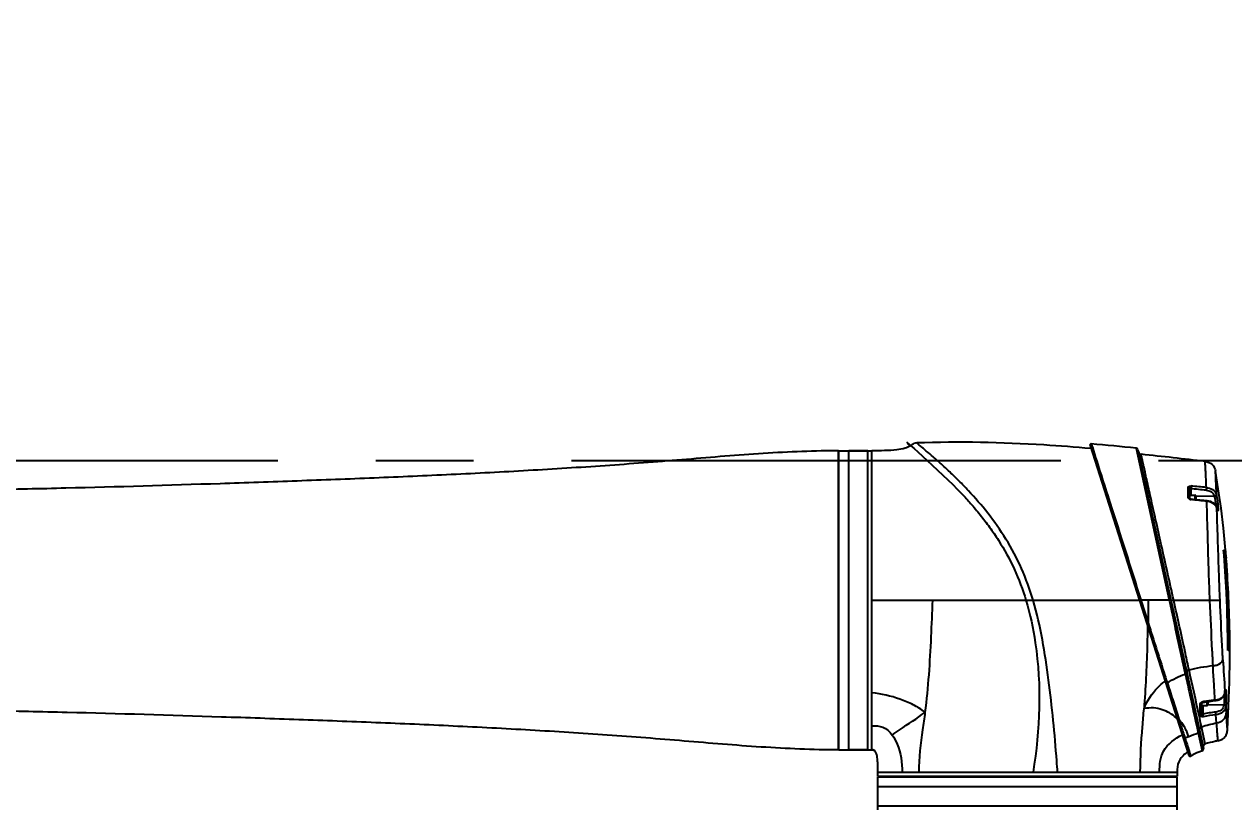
# Model space of a CAD drawing. Header units: millimetres. Extents: x 0 to 1173, y -4 to 841.
# Drawn here: x 549.6 to 610.3, y 306.2 to 345.4 of the extents above; entities that cross this region are included whole.
import ezdxf

# ---------------------------------------------------------------- set-up
doc = ezdxf.new("R2010")
doc.units = ezdxf.units.MM
doc.header["$LTSCALE"] = 65.395
doc.linetypes.add('CENTER', pattern=[0.6, 0.375, -0.075, 0.075, -0.075])
doc.layers.get('0').update_dxf_attribs({"linetype": 'CONTINUOUS'})
for name, color, linetype in [('ALL_DRFT_GEOM', 7, 'CONTINUOUS'), ('DRAFT_DIMS', 7, 'CONTINUOUS'), ('J800_DH_BL3', 7, 'CONTINUOUS'), ('J800_DH_BL6', 7, 'CONTINUOUS'), ('J_900_EXP_DH_BL10', 7, 'CONTINUOUS'), ('TM25S_ARM2_640_BL5', 7, 'CONTINUOUS')]:
    doc.layers.add(name, color=color, linetype=linetype)
doc.styles.get("Standard").update_dxf_attribs({"font": 'txt', "width": 0.8})
doc.dimstyles.new('DIMSTYLE_13', dxfattribs={"dimtxt": 6, "dimasz": 9, "dimexe": 0.5, "dimexo": 0, "dimtad": 1, "dimlfac": 10, "dimzin": 0, "dimdsep": 46, "dimtxsty": 'Standard', "dimblk": '_FILLED', "dimblk1": '_FILLED', "dimblk2": '_FILLED', "dimcen": 0.09, "dimadec": 0, "dimazin": 0, "dimtp": 0.01, "dimtm": 0.01, "dimtfac": 1, "dimtofl": 0, "dimtmove": 0, "dimatfit": 2, "dimldrblk": '_FILLED', "dimfxl": 0, "dimtolj": 1, "dimtzin": 0, "dimarcsym": 0})

# ---------------------------------------------------------------- blocks, each defined once
blk = doc.blocks.new('_FILLED')
at = {"color": 0, "linetype": 'ByBlock'}
blk.add_solid([(0, 0), (-1, 0.1667), (-1, -0.1667)], dxfattribs=at)
blk = doc.blocks.new('*D26')
at = {"layer": 'DRAFT_DIMS', "color": 2, "linetype": 'Continuous'}
blk.add_line((811.266, 192.648), (901.481, 91.138), dxfattribs=at)
at = {"layer": 'DRAFT_DIMS', "color": 2, "linetype": 'Continuous', "xscale": 9, "yscale": 9, "zscale": 9, "rotation": 131.6285086141}
blk.add_blockref('_FILLED', (811.266, 192.648), dxfattribs=at)
blk = doc.blocks.new('*D27')
at = {"layer": 'DRAFT_DIMS', "color": 2, "linetype": 'Continuous'}
blk.add_line((838.312, 198.054), (922.827, 124.081), dxfattribs=at)
at = {"layer": 'DRAFT_DIMS', "color": 2, "linetype": 'Continuous', "xscale": 9, "yscale": 9, "zscale": 9, "rotation": 138.8055039943}
blk.add_blockref('_FILLED', (838.312, 198.054), dxfattribs=at)
blk = doc.blocks.new('J800_DH_BL3', base_point=(619.2996, 358.4824))
at = {"layer": 'J800_DH_BL3', "color": 7, "linetype": 'Continuous'}
for p, q in [((592.4209, 306.0593), (592.4209, 307.7193)), ((592.4209, 307.7193), (607.4209, 307.7193)), ((592.6209, 307.7193), (592.6209, 307.7393)), ((607.2209, 307.7193), (607.2209, 307.7393)), ((607.4209, 306.0593), (607.4209, 307.7193)), ((592.4209, 307.2193), (607.4209, 307.2193)), ((592.4209, 306.2593), (607.4209, 306.2593))]:
    blk.add_line(p, q, dxfattribs=at)
at = {"layer": 'J800_DH_BL3', "color": 6, "linetype": 'Continuous'}
for p, q in [((592.4209, 306.2593), (592.4209, 307.2193)), ((607.4209, 306.2593), (607.4209, 307.2193))]:
    blk.add_line(p, q, dxfattribs=at)
blk = doc.blocks.new('TM25S_ARM2_640_BL5', base_point=(646.6598, 431.1828))
at = {"layer": 'TM25S_ARM2_640_BL5', "color": 7, "linetype": 'Continuous'}
for p, q in [((590.3009, 324.0577), (590.3009, 324.0583)), ((590.3009, 324.0577), (590.3165, 324.0578)), ((590.4409, 324.0586), (590.4254, 324.0585)), ((590.4409, 309.0593), (590.4409, 324.0586))]:
    blk.add_line(p, q, dxfattribs=at)
blk.add_arc((590.7027, 274.1116), 49.9477, 90.318076, 90.442986, dxfattribs=at)
for points, knots in [([(590.3009, 324.0583), (589.0097, 324.048), (586.4345, 323.9278), (583.2279, 323.6551), (580.6666, 323.4455), (578.1021, 323.2577), (574.8914, 323.0547), (571.0335, 322.8538), (567.1719, 322.685), (563.309, 322.5387), (558.16, 322.3585), (553.0116, 322.2037), (547.8633, 322.0922), (544.0017, 322.0338), (540.1389, 322.0061), (536.2752, 322.0087), (532.412, 322.0794), (529.8388, 322.2056), (528.5544, 322.2962)], [0, 0, 0, 0, 0.0626767, 0.1250449, 0.1562168, 0.1874105, 0.2498587, 0.3123706, 0.3749199, 0.4374762, 0.5000097, 0.6250037, 0.6874834, 0.7499658, 0.8124632, 0.8749844, 0.937501, 1, 1, 1, 1]), ([(590.4409, 309.0593), (589.1464, 309.0661), (586.5646, 309.1813), (583.3501, 309.4528), (580.7832, 309.664), (578.2131, 309.8534), (574.9953, 310.058), (571.1289, 310.2602), (567.2587, 310.4301), (563.3871, 310.577), (558.2265, 310.7579), (553.0665, 310.9134), (547.9066, 311.0256), (544.0364, 311.0844), (540.1649, 311.1124), (536.2926, 311.11), (532.4207, 311.0395), (529.8417, 310.9131), (528.5544, 310.8223)], [0, 0, 0, 0, 0.0626948, 0.1250661, 0.1562364, 0.1874282, 0.2498732, 0.3123826, 0.3749302, 0.4374856, 0.5000185, 0.6250108, 0.6874894, 0.7499705, 0.8124666, 0.8749866, 0.9375021, 1, 1, 1, 1])]:
    blk.add_open_spline(points, degree=3, knots=knots, dxfattribs=at)
blk = doc.blocks.new('J800_DH_BL6', base_point=(659.6919, 365.2011))
at = {"layer": 'J800_DH_BL6', "color": 7, "linetype": 'Continuous'}
for p, q in [((590.4609, 323.8593), (590.4409, 323.8593)), ((590.4609, 309.0593), (590.4609, 324.0593)), ((590.4609, 324.0593), (592.1209, 324.0593)), ((590.9609, 309.0593), (590.9609, 324.0593)), ((591.9209, 309.0593), (591.9209, 324.0593)), ((592.1209, 309.0593), (592.1209, 324.0593)), ((603.0485, 324.3223), (608.0061, 308.7882)), ((603.0978, 324.1681), (603.0837, 324.1693)), ((605.3648, 324.1862), (607.015, 316.5639)), ((605.4523, 324.1082), (608.7369, 309.1308)), ((607.9649, 321.7214), (607.9648, 322.2209)), ((608.0516, 321.6582), (608.0516, 322.1399)), ((608.1003, 322.153), (608.1003, 321.8343)), ((608.0516, 321.6556), (608.0493, 321.6582)), ((608.0516, 321.8343), (608.3016, 321.8343)), ((608.0798, 321.6391), (608.0724, 321.6421)), ((608.3521, 321.6049), (608.1088, 321.6323)), ((608.3016, 321.8343), (608.3016, 321.6106)), ((608.3516, 321.7875), (609.2785, 321.8011)), ((608.3516, 321.7843), (608.3516, 321.6049)), ((608.5526, 321.5819), (608.3521, 321.6049)), ((608.7547, 321.5585), (608.5526, 321.5819)), ((608.8992, 321.5416), (608.7547, 321.5585)), ((608.9018, 321.5154), (608.8962, 321.516)), ((608.9442, 321.5361), (608.8992, 321.5416)), ((608.945, 321.51), (608.9018, 321.5154)), ((609.3938, 321.2226), (609.3817, 321.2558)), ((609.3996, 321.2026), (609.3938, 321.2226)), ((609.4022, 321.1928), (609.4, 321.2013)), ((609.4049, 321.1817), (609.4022, 321.1928)), ((609.4097, 321.1575), (609.4026, 321.1867)), ((609.411, 321.1568), (609.4082, 321.1681)), ((609.4119, 321.0847), (609.4097, 321.1574)), ((609.7455, 319.0773), (609.8012, 319.0773)), ((609.8351, 319.0773), (609.8431, 319.0773)), ((609.8666, 318.7233), (609.8662, 318.7285)), ((609.8716, 318.7236), (609.8752, 318.6771)), ((592.1209, 316.5593), (605.526, 316.5593)), ((605.5958, 316.5821), (605.6014, 316.564)), ((605.6014, 316.564), (605.9801, 315.3751)), ((605.9852, 316.564), (605.6014, 316.564)), ((607.015, 316.5639), (605.9852, 316.564)), ((607.0382, 316.569), (607.015, 316.5639)), ((607.015, 316.5639), (607.0268, 316.5096)), ((609.0573, 316.5586), (607.2449, 316.5583)), ((609.9453, 316.9445), (609.8852, 316.9445)), ((609.8899, 316.9135), (609.8884, 316.9447)), ((609.9845, 316.9321), (609.9557, 316.9321)), ((609.9563, 316.9331), (609.9559, 316.9449)), ((605.9801, 315.3751), (605.9827, 315.3668)), ((610.0351, 314.0412), (609.9713, 314.0412)), ((609.812, 311.9475), (609.8065, 312.0342)), ((609.8101, 311.9262), (609.8116, 311.9375)), ((609.8104, 311.9358), (609.8101, 311.9262)), ((609.8104, 311.9358), (609.812, 311.9475)), ((609.8116, 311.9375), (609.8146, 311.9594)), ((609.812, 311.9475), (609.8116, 311.9375)), ((609.8146, 311.9594), (609.8163, 311.9706)), ((609.8163, 311.9706), (609.8179, 311.981)), ((609.8278, 312.0298), (609.8297, 312.0363)), ((605.7555, 311.1292), (605.7552, 311.1257)), ((608.6516, 310.8696), (608.6516, 311.4118)), ((608.6516, 311.2843), (608.9016, 311.2843)), ((608.7003, 311.2843), (608.7003, 310.861)), ((608.9016, 311.4738), (608.9016, 311.2843)), ((608.9516, 311.4812), (608.9516, 311.3343)), ((608.9516, 311.331), (609.757, 311.3192)), ((609.1978, 311.5162), (609.3097, 311.5313)), ((609.3058, 311.5599), (609.3124, 311.5608)), ((609.3097, 311.5313), (609.3581, 311.5381)), ((609.758, 311.3288), (609.757, 311.3192)), ((609.8551, 311.2711), (609.854, 311.2591)), ((609.3921, 310.4177), (609.3629, 310.8251)), ((608.4727, 309.9148), (608.6724, 309.015)), ((608.8283, 309.3602), (608.6397, 310.2254)), ((590.4609, 309.2593), (590.4409, 309.2593)), ((592.1209, 309.0593), (592.1433, 309.0591)), ((592.1433, 309.0591), (592.1209, 309.0593)), ((592.2231, 309.0429), (592.2297, 309.0396)), ((607.9675, 309.16), (607.9732, 309.1423)), ((608.0056, 309.0425), (608.0275, 308.9753)), ((592.4209, 307.7393), (592.4209, 307.9393)), ((592.4209, 307.9393), (607.4209, 307.9393)), ((592.4209, 307.7393), (607.4209, 307.7393)), ((607.4209, 307.9393), (607.4209, 307.7393))]:
    blk.add_line(p, q, dxfattribs=at)
at = {"layer": 'J800_DH_BL6', "color": 6, "linetype": 'Continuous'}
for p, q in [((591.9209, 324.0593), (590.9609, 324.0593)), ((591.9209, 309.0593), (590.9609, 309.0593))]:
    blk.add_line(p, q, dxfattribs=at)
at = {"layer": 'J800_DH_BL6', "color": 7, "linetype": 'Continuous'}
for points in [[(609.8431, 319.0773), (609.7354, 320.1777), (609.6164, 321.1729), (609.48, 322.1405), (609.3361, 323.0265)], [(608.0724, 321.6421), (608.0658, 321.6454), (608.0602, 321.6487), (608.0558, 321.6519), (608.0524, 321.6547), (608.0516, 321.6556)], [(608.1088, 321.6323), (608.105, 321.6328), (608.0962, 321.6344), (608.0878, 321.6365), (608.0798, 321.6391)], [(609.3817, 321.2558), (609.3657, 321.2889), (609.3457, 321.321), (609.3222, 321.3514), (609.2956, 321.3798), (609.2659, 321.4063), (609.2335, 321.4308), (609.1986, 321.4532), (609.1613, 321.4734), (609.1217, 321.4913), (609.0802, 321.5064), (609.037, 321.5189), (608.9915, 321.5287), (608.9442, 321.5361)], [(609.4331, 321.0843), (609.4332, 321.0841), (609.4331, 321.0843), (609.4325, 321.0857), (609.4314, 321.0884), (609.4299, 321.0921), (609.4282, 321.0969), (609.4262, 321.1028), (609.424, 321.1097), (609.4217, 321.1174), (609.4191, 321.1261), (609.4165, 321.1356), (609.4138, 321.1458), (609.411, 321.1568)], [(610.052, 313.6353), (610.0489, 314.7912), (610.0254, 315.9217), (610.0095, 316.3911)], [(609.9395, 310.0766), (609.9959, 311.2481), (610.0345, 312.4544), (610.052, 313.6353)], [(609.3581, 311.5381), (609.4097, 311.5472), (609.4597, 311.5593), (609.5074, 311.5749), (609.5527, 311.5938), (609.5956, 311.6162), (609.6354, 311.6415), (609.6716, 311.6694), (609.7041, 311.6997), (609.7327, 311.7322), (609.7568, 311.7663), (609.7763, 311.8018), (609.791, 311.8381), (609.8009, 311.873)], [(609.8009, 311.873), (609.8071, 311.9053), (609.8099, 311.925)], [(609.8179, 311.981), (609.8195, 311.9906), (609.8211, 311.9993), (609.8226, 312.0071), (609.8241, 312.0141), (609.8254, 312.0202), (609.8266, 312.0254), (609.8278, 312.0298)], [(608.651, 311.4118), (608.6508, 311.4113), (608.6514, 311.4124)], [(608.6514, 311.4124), (608.653, 311.4147), (608.6557, 311.4179), (608.6597, 311.4217), (608.6649, 311.4259), (608.6714, 311.4303), (608.6791, 311.4345), (608.6878, 311.4383)], [(608.6878, 311.4383), (608.6971, 311.4416), (608.7068, 311.4441), (608.7131, 311.4452)], [(608.7131, 311.4452), (608.8037, 311.4592), (608.8802, 311.4707), (608.9578, 311.4821), (609.0366, 311.4935), (609.1166, 311.5049), (609.1978, 311.5162)], [(607.9916, 309.7277), (607.9925, 309.7279), (607.9933, 309.7281), (607.9941, 309.7283), (607.9948, 309.7286), (607.9955, 309.7289), (607.9962, 309.7293), (607.9969, 309.7298), (607.9975, 309.7303), (607.9981, 309.7309)], [(590.4609, 309.0593), (592.1239, 309.0593), (592.1348, 309.0592), (592.1458, 309.059), (592.1569, 309.0585), (592.1681, 309.0577), (592.1795, 309.0562), (592.191, 309.0541), (592.2023, 309.0511), (592.2135, 309.0472), (592.2244, 309.0424), (592.2297, 309.0396)]]:
    blk.add_lwpolyline(points, dxfattribs=at)
for centre, radius, start, end in [((603.1057, 324.3406), 0.0601, 85.060796, 197.700001), ((590.557, 180.3608), 144.5857, 84.121716, 85.018933), ((605.3546, 324.0867), 0.1, 12.369152, 84.135267), ((605.6233, 324.0288), 0.15, 192.369152, 264.044843), ((580.7127, 87.2927), 237.8931, 83.21565, 83.993109), ((592.5823, 160.5247), 162.3715, 84.243637, 84.515805), ((592.763, 162.3958), 160.6301, 84.241801, 84.517114), ((608.1151, 321.7842), 0.1745, 234.606036, 239.079845), ((607.9968, 321.6466), 0.0548, 0.061297, 9.509988), ((608.1338, 321.8216), 0.2164, 247.673665, 255.500357), ((608.1366, 321.8314), 0.2265, 255.444355, 263.557491), ((590.8186, 167.7976), 154.7778, 83.292712, 83.585233), ((608.3016, 321.7843), 0.05, 0, 90), ((609.0232, 321.0915), 0.3911, 14.671528, 19.02384), ((609.3534, 321.1886), 0.0482, 2.428262, 15.332622), ((608.7471, 321.0187), 0.6767, 14.375894, 14.720202), ((609.353, 321.1542), 0.0568, 3.174987, 14.180838), ((555.5751, 314.3759), 54.374, 2.707806, 4.960206), ((557.8835, 314.5254), 52.1168, 4.616859, 5.010685), ((563.2653, 314.7476), 46.7706, 4.882608, 5.311661), ((561.211, 314.9069), 48.8101, 4.484848, 4.901425), ((555.0978, 314.3132), 54.9106, 2.746735, 4.603587), ((561.0637, 314.4863), 48.9819, 2.862107, 4.961871), ((562.9479, 315.355), 47.0349, 1.937103, 4.106066), ((559.9484, 314.8099), 50.0764, 3.676253, 4.429171), ((448.8045, 316.3136), 157.181, 359.654917, 0.091276), ((1829.4461, 582.2716), 1250.975, 192.2656075, 192.436506), ((613.972, 285.9284), 31.3599, 102.386866, 102.511061), ((548.9095, 314.0726), 61.0465, 359.971562, 2.667299), ((558.1612, 315.3029), 51.8101, 358.605784, 1.815765), ((558.5391, 315.2207), 51.4457, 358.686325, 1.90757), ((558.0067, 314.615), 52.0294, 1.956113, 2.552421), ((555.0263, 314.5307), 55.0109, 359.49019, 1.937924), ((552.7211, 314.5327), 57.2561, 359.508151, 359.834531), ((1096.139, 342.5088), 487.2863, 183.404843, 183.585575), ((608.5707, 310.0743), 2.9989, 126.282676, 127.047689), ((608.5714, 310.0733), 3.0001, 125.744742, 126.2827), ((622.3943, 317.5851), 16.3095, 198.36454, 198.488401), ((609.1352, 312.0237), 0.6809, 351.776976, 352.580107), ((611.4639, 311.7308), 1.6661, 171.502592, 172.526631), ((611.0101, 311.7988), 1.2073, 170.259984, 171.511616), ((608.7395, 311.2842), 0.1911, 119.972115, 124.481567), ((608.744, 311.2765), 0.2, 117.554, 119.990697), ((608.6032, 311.4171), 0.0484, 353.642261, 359.975708), ((608.7483, 311.2679), 0.2096, 107.147779, 117.507447), ((608.7506, 311.2613), 0.2166, 103.079389, 107.20233), ((608.7501, 311.2634), 0.2144, 101.429841, 103.078153), ((608.7493, 311.2673), 0.2105, 98.807781, 101.433981), ((612.4904, 287.102), 24.6636, 98.653996, 98.800333), ((613.1108, 282.9905), 28.8217, 97.713512, 98.643431), ((608.9016, 311.3343), 0.05, 270, 360), ((613.075, 283.2975), 28.5127, 97.5964, 97.724998), ((717.6693, 318.1481), 108.0334, 183.649703, 183.846499), ((606.1612, 309.3298), 1.8073, 45.820744, 48.214767), ((602.693, 309.1477), 5.0277, 16.459832, 17.020642), ((611.5253, 294.5971), 16.5074, 97.578903, 99.853712), ((611.5473, 294.2582), 16.7104, 97.510359, 99.740854), ((605.9706, 309.1703), 2.0891, 24.236777, 27.212278), ((605.6546, 309.0306), 2.4346, 21.628124, 24.181882), ((611.27, 310.8734), 3.67, 197.907786, 198.679263), ((610.223, 310.5187), 2.5646, 198.664559, 199.958081), ((609.6979, 305.8898), 4.2005, 113.968771, 116.670346), ((608.8716, 309.2165), 0.15, 106.791532, 192.369152), ((592.1415, 308.7853), 0.2737, 85.152352, 85.840105), ((592.1525, 308.8793), 0.179, 79.469467, 80.550277), ((592.1608, 308.9145), 0.1428, 65.703008, 72.601463), ((592.1617, 308.9167), 0.1404, 64.068237, 65.68163), ((592.1616, 308.9165), 0.1407, 61.057855, 64.066795), ((608.9359, 307.3528), 1.8774, 121.551758, 123.743016), ((647.9465, 322.0538), 42.0068, 197.900655, 198.043725), ((608.0665, 308.8075), 0.0634, 197.7, 301.815159), ((585.9314, 301.7633), 23.2433, 17.927323, 18.076552), ((608.6392, 309.1093), 0.1, 289.38417, 12.369152), ((527.3784, 303.0024), 74.2084, 3.814526, 4.255714)]:
    blk.add_arc(centre, radius, start, end, dxfattribs=at)
for points, knots in [([(594.044, 324.2988), (593.2178, 325.1077), (596.1224, 322.4809), (597.0609, 321.4231), (597.5603, 320.8357), (598.0215, 320.2284), (598.6243, 319.3411), (599.2868, 318.1363), (599.6757, 317.0951), (599.8366, 316.5593)], [0, 0, 0, 0, 0.3535293, 0.4261372, 0.5019427, 0.5805624, 0.661597, 0.8289539, 1, 1, 1, 1]), ([(594.3614, 324.4463), (594.3154, 324.4445), (594.1934, 324.4256), (594.1048, 324.3389), (594.044, 324.2988)], [0, 0, 0, 0, 0.3875385, 1, 1, 1, 1]), ([(600.1966, 316.5593), (600.0369, 317.1042), (599.6527, 318.1644), (598.8726, 319.6278), (597.9628, 320.921), (597.1423, 321.8671), (596.4911, 322.5386), (596.0317, 322.9853), (595.5993, 323.3855), (595.2068, 323.7336), (594.91, 323.9868), (594.708, 324.1567), (594.5856, 324.2575), (594.4968, 324.3343), (594.4146, 324.3962), (594.3985, 324.422), (594.3557, 324.4461), (594.3614, 324.4463)], [0, 0, 0, 0, 0.1708727, 0.3381166, 0.4975815, 0.6457206, 0.7145086, 0.7790454, 0.8385366, 0.8917956, 0.9369708, 0.9557534, 0.9715295, 0.9839961, 0.992936, 0.9982568, 1, 1, 1, 1]), ([(603.0837, 324.1693), (602.3038, 324.2368), (599.4028, 324.4601), (596.4869, 324.5276), (594.3614, 324.4463)], [0, 0, 0, 0, 0.269026, 1, 1, 1, 1]), ([(603.1109, 324.4005), (603.096, 324.4017), (603.1363, 324.3448), (603.1402, 324.3017), (603.1581, 324.2546), (603.1659, 324.2296)], [0, 0, 0, 0, 0.2493029, 0.563167, 1, 1, 1, 1]), ([(594.0441, 324.2988), (593.9636, 324.2457), (593.7389, 324.1623), (593.0962, 324.052), (592.5372, 324.0593), (592.1209, 324.0593)], [0, 0, 0, 0, 0.1479576, 0.3611435, 1, 1, 1, 1]), ([(603.1659, 324.2296), (603.4547, 323.3041), (604.2724, 320.7573), (605.0827, 318.2083), (605.5958, 316.5821)], [0, 0, 0, 0, 0.3624848, 1, 1, 1, 1]), ([(607.2449, 316.5583), (607.0386, 317.4869), (606.7359, 318.8348), (606.3508, 320.5492), (606.1069, 321.6374), (605.9302, 322.43), (605.8115, 322.9608), (605.7427, 323.2741), (605.6849, 323.5234), (605.6494, 323.708), (605.6159, 323.8154), (605.6143, 323.8686), (605.6077, 323.8796)], [0, 0, 0, 0, 0.3803792, 0.5524517, 0.7026249, 0.8263443, 0.877197, 0.9201303, 0.9545642, 0.9796874, 0.9949027, 1, 1, 1, 1]), ([(608.8792, 322.2154), (608.8728, 322.3949), (608.8633, 322.6482), (608.8489, 322.9643), (608.8399, 323.1508), (608.8299, 323.3024), (608.826, 323.4008), (608.8179, 323.4652), (608.8224, 323.4893), (608.8076, 323.521), (608.8155, 323.52)], [0, 0, 0, 0, 0.4125283, 0.5823938, 0.7262639, 0.8423347, 0.9282854, 0.9591987, 0.9816608, 1, 1, 1, 1]), ([(608.8156, 323.52), (608.9423, 323.505), (609.2074, 323.412), (609.3144, 323.1522), (609.3361, 323.0265)], [0, 0, 0, 0, 0.4998831, 1, 1, 1, 1]), ([(609.3887, 321.8068), (609.3831, 321.975), (609.3747, 322.2502), (609.3506, 322.6949), (609.353, 322.8095), (609.3312, 323.0548), (609.3361, 323.0265)], [0, 0, 0, 0, 0.4134732, 0.7279496, 0.9292457, 1, 1, 1, 1]), ([(607.9648, 322.2209), (607.9648, 322.232), (607.9884, 322.2902), (608.0643, 322.2955), (608.1109, 322.291)], [0, 0, 0, 0, 0.1919715, 1, 1, 1, 1]), ([(608.0516, 322.1399), (608.0516, 322.1468), (608.0656, 322.1644), (608.0858, 322.1559), (608.094, 322.1497)], [0, 0, 0, 0, 0.404023, 1, 1, 1, 1]), ([(608.1109, 322.291), (608.1113, 322.2818), (608.1106, 322.2356), (608.1062, 322.1895), (608.1003, 322.153)], [0, 0, 0, 0, 0.1988992, 1, 1, 1, 1]), ([(608.8791, 322.2154), (608.8795, 322.2062), (608.8786, 322.16), (608.874, 322.1139), (608.8679, 322.0774)], [0, 0, 0, 0, 0.1988896, 1, 1, 1, 1]), ([(608.8679, 322.0774), (608.9589, 322.0683), (609.1365, 322.0301), (609.256, 321.8797), (609.2785, 321.8011)], [0, 0, 0, 0, 0.5279214, 1, 1, 1, 1]), ([(608.8791, 322.2154), (608.989, 322.2043), (609.2028, 322.1539), (609.3459, 321.9723), (609.3732, 321.8772)], [0, 0, 0, 0, 0.5276386, 1, 1, 1, 1]), ([(608.0516, 321.6215), (608.0471, 321.6234), (608.0382, 321.6274), (608.0296, 321.6321), (608.0254, 321.6346)], [0, 0, 0, 0, 0.5059078, 1, 1, 1, 1]), ([(608.1112, 321.6063), (608.1113, 321.6126), (608.1102, 321.619), (608.1113, 321.632), (608.1088, 321.6323)], [0, 0, 0, 0, 0.7189647, 1, 1, 1, 1]), ([(608.9017, 321.5154), (608.9019, 321.5217), (608.9009, 321.5282), (608.9017, 321.5413), (608.8992, 321.5416)], [0, 0, 0, 0, 0.7172367, 1, 1, 1, 1]), ([(609.0574, 316.5587), (609.0382, 317.0207), (608.9779, 318.6727), (608.9381, 320.3253), (608.9021, 321.5153)], [0, 0, 0, 0, 0.2797643, 1, 1, 1, 1]), ([(609.3684, 321.2737), (609.3502, 321.3057), (609.2427, 321.4347), (609.072, 321.4931), (608.945, 321.51)], [0, 0, 0, 0, 0.2235041, 1, 1, 1, 1]), ([(609.3732, 321.8772), (609.3735, 321.8693), (609.3577, 321.8276), (609.3121, 321.8082), (609.2785, 321.8011)], [0, 0, 0, 0, 0.1870297, 1, 1, 1, 1]), ([(609.3887, 321.8067), (609.3887, 321.8003), (609.368, 321.764), (609.3248, 321.7537), (609.2927, 321.7486)], [0, 0, 0, 0, 0.1633228, 1, 1, 1, 1]), ([(609.2927, 321.7486), (609.319, 321.6312), (609.3459, 321.4774), (609.3634, 321.3225), (609.3665, 321.2871)], [0, 0, 0, 0, 0.7719598, 1, 1, 1, 1]), ([(609.3887, 321.8068), (609.3988, 321.7515), (609.4331, 321.5395), (609.4604, 321.3258), (609.4667, 321.1673)], [0, 0, 0, 0, 0.2617044, 1, 1, 1, 1]), ([(609.5647, 316.5758), (609.5477, 316.9948), (609.4881, 318.4975), (609.4443, 320.0007), (609.4119, 321.0847)], [0, 0, 0, 0, 0.2788632, 1, 1, 1, 1]), ([(609.4675, 321.0946), (609.4669, 321.0753), (609.4607, 321.0029), (609.4345, 321.07), (609.4287, 321.0882)], [0, 0, 0, 0, 0.504371, 1, 1, 1, 1]), ([(595.1495, 316.5593), (595.1262, 315.9482), (595.0554, 314.0734), (594.9335, 312.1981), (594.7755, 310.943)], [0, 0, 0, 0, 0.325886, 1, 1, 1, 1]), ([(599.8366, 316.5593), (600.0449, 315.8652), (600.6557, 313.0307), (600.5471, 310.0763), (600.1935, 307.9393)], [0, 0, 0, 0, 0.2506838, 1, 1, 1, 1]), ([(601.3822, 308.5093), (601.2811, 309.8642), (601.0119, 312.5634), (600.5779, 315.2576), (600.1966, 316.5593)], [0, 0, 0, 0, 0.5004147, 1, 1, 1, 1]), ([(605.6014, 316.564), (605.5851, 316.5588), (605.5674, 316.562), (605.5338, 316.535), (605.5315, 316.5419)], [0, 0, 0, 0, 0.7023847, 1, 1, 1, 1]), ([(607.1025, 316.5833), (607.1038, 316.5774), (607.0657, 316.5831), (607.0538, 316.5724), (607.0382, 316.569)], [0, 0, 0, 0, 0.2733941, 1, 1, 1, 1]), ([(607.1785, 316.5436), (607.1629, 316.5402), (607.151, 316.5296), (607.1131, 316.5349), (607.1144, 316.5291)], [0, 0, 0, 0, 0.7281755, 1, 1, 1, 1]), ([(608.0129, 313.0736), (607.9532, 313.3447), (607.6984, 314.5065), (607.4427, 315.6682), (607.2449, 316.5583)], [0, 0, 0, 0, 0.2333891, 1, 1, 1, 1]), ([(609.0573, 316.5586), (609.1177, 316.561), (609.2868, 316.5668), (609.4559, 316.5768), (609.5647, 316.5758)], [0, 0, 0, 0, 0.357265, 1, 1, 1, 1]), ([(609.2164, 313.2851), (609.2036, 313.5408), (609.1487, 314.6319), (609.0921, 315.7229), (609.0573, 316.5586)], [0, 0, 0, 0, 0.2343641, 1, 1, 1, 1]), ([(609.7128, 313.5685), (609.6988, 313.8041), (609.6408, 314.8061), (609.5958, 315.8088), (609.5647, 316.5758)], [0, 0, 0, 0, 0.2351776, 1, 1, 1, 1]), ([(605.9306, 315.2919), (605.9267, 314.9287), (605.9041, 313.5393), (605.8336, 312.1507), (605.7558, 311.1273)], [0, 0, 0, 0, 0.2613661, 1, 1, 1, 1]), ([(605.9826, 315.367), (605.9664, 315.3617), (605.949, 315.3607), (605.9132, 315.3461), (605.9109, 315.3532)], [0, 0, 0, 0, 0.6952899, 1, 1, 1, 1]), ([(605.9826, 315.367), (606.0653, 315.1118), (606.2622, 314.4838), (606.5787, 313.5121), (606.8008, 312.7918), (606.9154, 312.4466)], [0, 0, 0, 0, 0.2624362, 0.6440968, 1, 1, 1, 1]), ([(609.2164, 313.2851), (609.2772, 313.2929), (609.4635, 313.3174), (609.6851, 313.437), (609.7128, 313.5685)], [0, 0, 0, 0, 0.3133416, 1, 1, 1, 1]), ([(607.8249, 312.8647), (607.8886, 312.5744), (608.1035, 311.5908), (608.3198, 310.6076), (608.4727, 309.9149)], [0, 0, 0, 0, 0.2952425, 1, 1, 1, 1]), ([(608.6397, 310.2254), (608.5984, 310.4135), (608.3913, 311.3633), (608.1805, 312.3123), (608.0129, 313.0736)], [0, 0, 0, 0, 0.1981196, 1, 1, 1, 1]), ([(609.3124, 311.5608), (609.2962, 311.8331), (609.2643, 312.4078), (609.223, 312.9823), (609.2164, 313.2851)], [0, 0, 0, 0, 0.4739365, 1, 1, 1, 1]), ([(605.7558, 311.1273), (605.9147, 311.5158), (606.2241, 312.0099), (606.6494, 312.3814), (606.7639, 312.4678)], [0, 0, 0, 0, 0.7453745, 1, 1, 1, 1]), ([(606.9266, 312.4131), (606.918, 312.4099), (606.8926, 312.4029), (606.8512, 312.4067), (606.8454, 312.425)], [0, 0, 0, 0, 0.3235046, 1, 1, 1, 1]), ([(606.9266, 312.4131), (606.968, 312.2477), (607.0856, 311.9362), (607.2664, 311.3352), (607.414, 310.9023), (607.5005, 310.6194)], [0, 0, 0, 0, 0.2717175, 0.5287591, 1, 1, 1, 1]), ([(594.7758, 310.9439), (594.5968, 311.0972), (594.1829, 311.3405), (593.3056, 311.7122), (592.5966, 311.8706), (592.1209, 311.9226)], [0, 0, 0, 0, 0.2472986, 0.4978625, 1, 1, 1, 1]), ([(609.3593, 311.5674), (609.408, 311.5749), (609.5756, 311.6098), (609.7419, 311.726), (609.7878, 311.8413)], [0, 0, 0, 0, 0.2841604, 1, 1, 1, 1]), ([(609.7782, 311.8067), (609.7792, 311.7691), (609.7796, 311.6096), (609.7712, 311.4499), (609.758, 311.3288)], [0, 0, 0, 0, 0.2361093, 1, 1, 1, 1]), ([(609.8203, 312.003), (609.8252, 312.0314), (609.8498, 312.1397), (609.8657, 312.0296), (609.8683, 312.0008)], [0, 0, 0, 0, 0.4991146, 1, 1, 1, 1]), ([(609.8683, 312.0008), (609.8727, 311.9532), (609.8811, 311.7098), (609.8723, 311.466), (609.8551, 311.2711)], [0, 0, 0, 0, 0.1962843, 1, 1, 1, 1]), ([(605.5699, 307.9393), (605.5699, 308.7011), (605.6391, 309.7646), (605.7315, 310.8244), (605.7552, 311.1257)], [0, 0, 0, 0, 0.7159527, 1, 1, 1, 1]), ([(607.3655, 310.6774), (607.1662, 310.8555), (606.7915, 311.0677), (606.2239, 311.1883), (605.9134, 311.1584), (605.7573, 311.1309)], [0, 0, 0, 0, 0.4648913, 0.7243178, 1, 1, 1, 1]), ([(608.5747, 310.7938), (608.5744, 310.8379), (608.5735, 311.0225), (608.5728, 311.2071), (608.5723, 311.3475)], [0, 0, 0, 0, 0.2390806, 1, 1, 1, 1]), ([(608.7171, 311.4753), (608.7173, 311.4681), (608.7168, 311.4601), (608.7161, 311.4457), (608.7131, 311.4452)], [0, 0, 0, 0, 0.7038196, 1, 1, 1, 1]), ([(609.3128, 311.5608), (609.313, 311.5538), (609.3121, 311.5462), (609.3125, 311.5318), (609.3097, 311.5313)], [0, 0, 0, 0, 0.7102513, 1, 1, 1, 1]), ([(609.757, 311.3192), (609.7484, 311.2284), (609.6581, 311.0273), (609.4509, 310.9741), (609.3481, 310.9603)], [0, 0, 0, 0, 0.4680031, 1, 1, 1, 1]), ([(609.854, 311.2591), (609.8488, 311.2048), (609.8256, 311.0923), (609.6736, 310.9007), (609.4865, 310.8415), (609.3632, 310.8252)], [0, 0, 0, 0, 0.230815, 0.4734411, 1, 1, 1, 1]), ([(609.854, 311.2591), (609.8534, 311.2666), (609.835, 311.3044), (609.7892, 311.3167), (609.757, 311.3192)], [0, 0, 0, 0, 0.1883287, 1, 1, 1, 1]), ([(609.8551, 311.2711), (609.8545, 311.2783), (609.8353, 311.3154), (609.79, 311.3263), (609.758, 311.3288)], [0, 0, 0, 0, 0.1840978, 1, 1, 1, 1]), ([(593.136, 309.8089), (593.2654, 309.9024), (593.8087, 310.285), (594.3756, 310.6348), (594.7758, 310.9426)], [0, 0, 0, 0, 0.2402629, 1, 1, 1, 1]), ([(594.7758, 310.9429), (594.7393, 310.6533), (594.5999, 309.6572), (594.4666, 308.6541), (594.4666, 307.9393)], [0, 0, 0, 0, 0.2899489, 1, 1, 1, 1]), ([(607.5147, 310.5723), (607.5372, 310.4966), (607.6278, 310.2217), (607.713, 309.9451), (607.7778, 309.7449)], [0, 0, 0, 0, 0.2729384, 1, 1, 1, 1]), ([(607.8285, 310.1256), (607.8088, 310.1638), (607.7204, 310.3233), (607.6094, 310.4702), (607.5147, 310.5723)], [0, 0, 0, 0, 0.2356294, 1, 1, 1, 1]), ([(608.72, 310.7276), (608.6862, 310.7218), (608.6238, 310.7166), (608.5748, 310.7698), (608.5747, 310.7938)], [0, 0, 0, 0, 0.5894188, 1, 1, 1, 1]), ([(608.7003, 310.861), (608.6913, 310.8561), (608.6819, 310.8456), (608.6592, 310.8503), (608.6673, 310.8616), (608.6701, 310.8666)], [0, 0, 0, 0, 0.5532622, 0.6960133, 1, 1, 1, 1]), ([(608.72, 310.7276), (608.7202, 310.7369), (608.7175, 310.7819), (608.7098, 310.8265), (608.7003, 310.861)], [0, 0, 0, 0, 0.2054187, 1, 1, 1, 1]), ([(609.3632, 310.8252), (609.3635, 310.8344), (609.3617, 310.8798), (609.3557, 310.925), (609.3481, 310.9603)], [0, 0, 0, 0, 0.2036984, 1, 1, 1, 1]), ([(609.4679, 309.5238), (609.4716, 309.5213), (609.4584, 309.556), (609.464, 309.5801), (609.4505, 309.6585), (609.444, 309.7516), (609.4322, 309.8796), (609.4149, 310.1036), (609.4014, 310.2867), (609.3921, 310.4178)], [0, 0, 0, 0, 0.0148245, 0.0601077, 0.1369506, 0.2459473, 0.3873661, 0.5606736, 1, 1, 1, 1]), ([(609.3922, 310.4178), (609.5182, 310.4405), (609.7119, 310.5139), (609.8569, 310.7255), (609.8748, 310.8455), (609.8793, 310.9008)], [0, 0, 0, 0, 0.5183398, 0.7753738, 1, 1, 1, 1]), ([(609.9395, 310.0766), (609.9362, 310.0602), (609.9353, 310.2097), (609.9187, 310.2837), (609.9026, 310.5889), (609.8874, 310.7803), (609.8793, 310.9008)], [0, 0, 0, 0, 0.0609565, 0.2470547, 0.5613806, 1, 1, 1, 1]), ([(592.1209, 310.276), (592.3058, 310.276), (592.711, 310.2582), (593.0167, 309.9723), (593.136, 309.8089)], [0, 0, 0, 0, 0.4776184, 1, 1, 1, 1]), ([(593.136, 309.8089), (593.2379, 309.6693), (593.5432, 309.086), (593.6336, 308.4181), (593.6336, 307.9393)], [0, 0, 0, 0, 0.2652569, 1, 1, 1, 1]), ([(606.5353, 307.9393), (606.5385, 308.1281), (606.5427, 308.4947), (606.7809, 309.2567), (607.3093, 309.6299), (607.6777, 309.8168)], [0, 0, 0, 0, 0.2426495, 0.4693324, 1, 1, 1, 1]), ([(608.6397, 310.2254), (608.6052, 310.2156), (608.5421, 310.1752), (608.5244, 310.0997), (608.5314, 310.0678)], [0, 0, 0, 0, 0.5230418, 1, 1, 1, 1]), ([(609.4679, 309.5238), (609.529, 309.5371), (609.6584, 309.5713), (609.8185, 309.7019), (609.9216, 309.8808), (609.9361, 310.0141), (609.9395, 310.0766)], [0, 0, 0, 0, 0.2374721, 0.4994594, 0.7621352, 1, 1, 1, 1]), ([(607.8125, 309.6433), (607.8276, 309.5977), (607.8799, 309.4368), (607.9303, 309.2753), (607.9675, 309.16)], [0, 0, 0, 0, 0.2842939, 1, 1, 1, 1]), ([(609.4679, 309.5238), (609.4117, 309.5116), (609.197, 309.463), (608.984, 309.4071), (608.8283, 309.3602)], [0, 0, 0, 0, 0.261186, 1, 1, 1, 1]), ([(592.1614, 309.0583), (592.1584, 309.0585), (592.1524, 309.0588), (592.1464, 309.059), (592.1433, 309.0591)], [0, 0, 0, 0, 0.4971273, 1, 1, 1, 1]), ([(592.1819, 309.0559), (592.1791, 309.0563), (592.1733, 309.0572), (592.1676, 309.0577), (592.1647, 309.058)], [0, 0, 0, 0, 0.4980796, 1, 1, 1, 1]), ([(592.2035, 309.0508), (592.2005, 309.0517), (592.1945, 309.0534), (592.1883, 309.0547), (592.1852, 309.0553)], [0, 0, 0, 0, 0.5001901, 1, 1, 1, 1]), ([(592.4209, 307.9393), (592.4209, 308.1905), (592.4225, 308.5269), (592.3459, 308.8975), (592.2721, 309.0161), (592.2297, 309.0396)], [0, 0, 0, 0, 0.6601779, 0.8726786, 1, 1, 1, 1]), ([(607.8931, 308.9139), (607.7278, 308.8035), (607.4314, 308.5161), (607.4209, 308.1179), (607.4209, 307.9393)], [0, 0, 0, 0, 0.5267098, 1, 1, 1, 1]), ([(608.0462, 308.9178), (608.0538, 308.8941), (608.0662, 308.8542), (608.0841, 308.7997), (608.0918, 308.7745), (608.1032, 308.7557), (608.0999, 308.7536)], [0, 0, 0, 0, 0.4321648, 0.7446945, 0.9325239, 1, 1, 1, 1]), ([(608.6724, 309.015), (608.6165, 308.9954), (608.4199, 308.9219), (608.228, 308.8331), (608.0999, 308.7536)], [0, 0, 0, 0, 0.2818441, 1, 1, 1, 1])]:
    blk.add_open_spline(points, degree=3, knots=knots, dxfattribs=at)
for points in [[(607.9648, 322.2209), (608.0041, 322.2166), (608.0516, 322.1794), (608.0516, 322.1399)], [(608.014, 321.642), (607.9887, 321.6601), (607.9649, 321.6903), (607.9649, 321.7214)], [(607.9649, 321.7214), (608.0008, 321.7177), (608.0449, 321.6913), (608.0509, 321.6557)], [(609.2785, 321.8011), (609.2846, 321.784), (609.2887, 321.7663), (609.2927, 321.7486)], [(609.3732, 321.8772), (609.3799, 321.8538), (609.385, 321.83), (609.3881, 321.8059)], [(609.393, 321.219), (609.3864, 321.2379), (609.3783, 321.2563), (609.3684, 321.2737)], [(609.4287, 321.0882), (609.4214, 321.111), (609.4154, 321.1342), (609.4097, 321.1574)], [(609.4667, 321.1673), (609.4677, 321.1431), (609.4683, 321.1188), (609.4675, 321.0946)], [(606.9266, 312.4132), (607.1982, 312.6095), (607.5076, 312.7569), (607.8249, 312.8647)], [(607.8769, 312.8885), (607.8615, 312.8773), (607.8433, 312.8696), (607.8249, 312.8647)], [(607.9028, 312.9341), (607.9065, 312.917), (607.8911, 312.8987), (607.8769, 312.8885)], [(607.911, 313.0169), (607.9001, 313.0042), (607.8915, 312.9857), (607.8951, 312.9694)], [(608.0129, 313.0736), (607.9753, 313.0636), (607.9362, 313.0465), (607.911, 313.0169)], [(608.0129, 313.0736), (608.4054, 313.1826), (608.811, 313.2456), (609.2165, 313.2851)], [(609.7878, 311.8413), (609.7986, 311.8684), (609.805, 311.8974), (609.8091, 311.9264)], [(608.5723, 311.3475), (608.5722, 311.3846), (608.6008, 311.4207), (608.6313, 311.4417)], [(608.5723, 311.3475), (608.6058, 311.3526), (608.6476, 311.378), (608.6513, 311.4117)], [(609.3124, 311.5608), (609.3281, 311.5629), (609.3437, 311.565), (609.3593, 311.5674)], [(607.5147, 310.5723), (607.487, 310.561), (607.4377, 310.569), (607.4287, 310.5974)], [(608.5747, 310.7938), (608.6101, 310.8003), (608.6516, 310.8336), (608.6516, 310.8696)], [(608.6397, 310.2254), (608.8876, 310.3001), (609.1391, 310.3631), (609.3922, 310.4178)], [(607.9915, 309.7281), (607.9677, 309.795), (607.944, 309.862), (607.9178, 309.928)], [(607.9981, 309.7309), (608.1532, 309.7997), (608.3121, 309.8602), (608.4728, 309.9148)], [(608.542, 310.0191), (608.551, 309.9783), (608.5126, 309.9273), (608.4727, 309.9149)], [(607.8125, 309.6433), (607.7838, 309.6301), (607.7327, 309.6448), (607.7231, 309.6749)]]:
    blk.add_open_spline(points, degree=3, dxfattribs=at)
blk = doc.blocks.new('J_900_EXP_DH_BL10', base_point=(658.2783, 323.5593))
at = {"layer": 'J_900_EXP_DH_BL10', "color": 7, "linetype": 'CENTER'}
blk.add_line((680.0584, 323.5593), (489.0029, 323.5593), dxfattribs=at)

msp = doc.modelspace()

# ---------------------------------------------------------------- linework, layer by layer
at = {"layer": 'ALL_DRFT_GEOM', "color": 7, "linetype": 'Continuous'}
for radius in [190.5586, 175.1399]:
    msp.add_circle((694.9209, 323.5593), radius, dxfattribs=at)

# ---------------------------------------------------------------- block references
at = {"layer": 'J800_DH_BL3'}
msp.add_blockref('J800_DH_BL3', (619.2996, 358.4824), dxfattribs=at)
at = {"layer": 'J800_DH_BL6'}
msp.add_blockref('J800_DH_BL6', (659.6919, 365.2011), dxfattribs=at)
at = {"layer": 'J_900_EXP_DH_BL10'}
msp.add_blockref('J_900_EXP_DH_BL10', (658.2783, 323.5593), dxfattribs=at)
at = {"layer": 'TM25S_ARM2_640_BL5'}
msp.add_blockref('TM25S_ARM2_640_BL5', (646.6598, 431.1828), dxfattribs=at)

# ---------------------------------------------------------------- dimensions: what is measured, and where the dimension line sits
at = {"layer": 'DRAFT_DIMS', "color": 2, "linetype": 'Continuous'}
for p1, p2, text, picture, middle in [((811.266, 192.6478), (578.5757, 454.4707), '%%c<> \\P(Reachable Space)', '*D26', (848.3954, 153.128)), ((838.3121, 198.0541), (551.5297, 449.0645), '%%c<> \\P(Working Space)', '*D27', (869.6363, 172.6306))]:
    dim = msp.add_diameter_dim_2p(p1=p1, p2=p2, text=text, dimstyle='DIMSTYLE_13', override={"dimpost": '<>'}, dxfattribs=at)
    dim.commit()
    dim.dimension.update_dxf_attribs({"geometry": picture, "text_midpoint": middle, "dimtype": 163})

doc.saveas('drawing.dxf')
